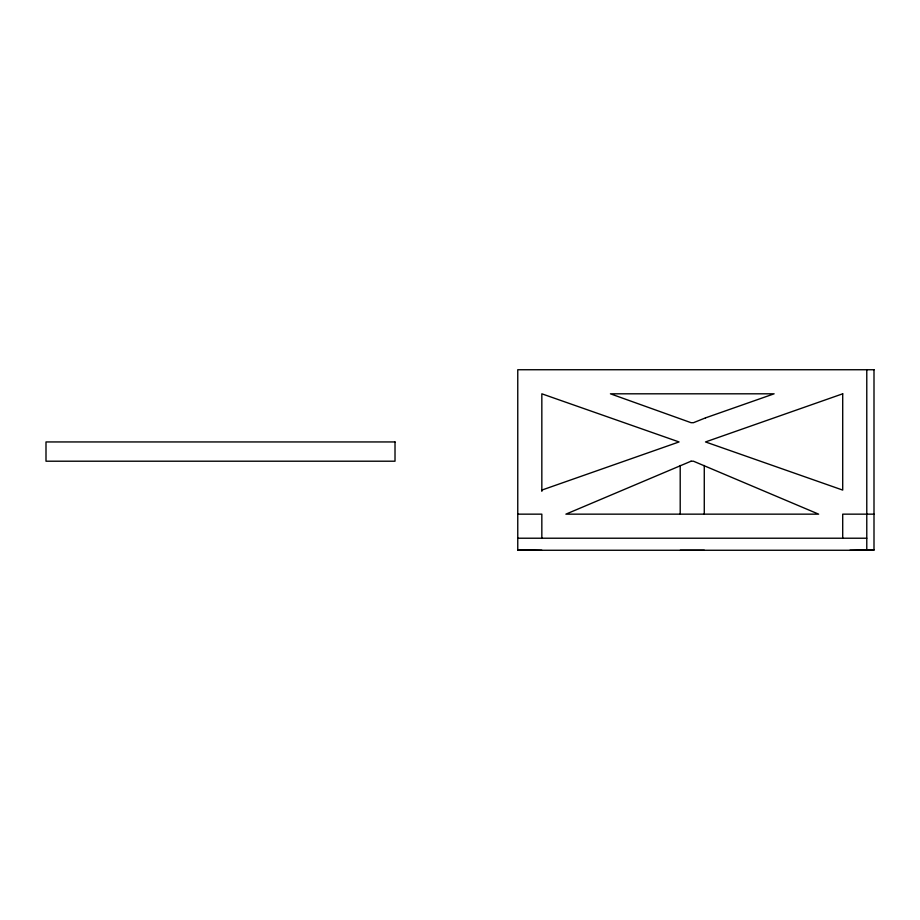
<?xml version="1.0" encoding="UTF-8"?>
<svg xmlns="http://www.w3.org/2000/svg" width="920" height="920" viewBox="0 0 920 920"><rect width="100%" height="100%" fill="white"/><g stroke="black" fill="none" stroke-linecap="round" stroke-linejoin="round"><path stroke-width="1.38" d="M541.834 490.084L679.04 441.945L541.834 393.806L541.834 491.349M517.764 514.153L541.834 514.153L541.834 538.223M874 514.153L842.708 514.153L842.708 538.223M517.764 538.223L866.778 538.223M517.764 549.78L541.834 550.264M874 549.78L849.93 550.264M866.778 369.736L866.778 550.264M704.352 550.264L680.282 550.264M704.271 465.474L704.271 514.337M680.202 465.474L680.202 514.337M691.069 461.207L565.903 514.153L818.639 514.153L693.473 461.207L691.069 461.207M705.513 417.875L693.473 422.694L691.069 422.694L610.431 393.806L774.111 393.806L705.513 417.875M842.708 393.806L705.513 441.945L842.708 490.084L842.708 393.806M874 369.736L517.764 369.736L517.764 550.264L874 550.264L874 369.736M395.013 441.945L46 441.945L46 461.207L395.013 461.207L395.013 441.945"/></g></svg>
